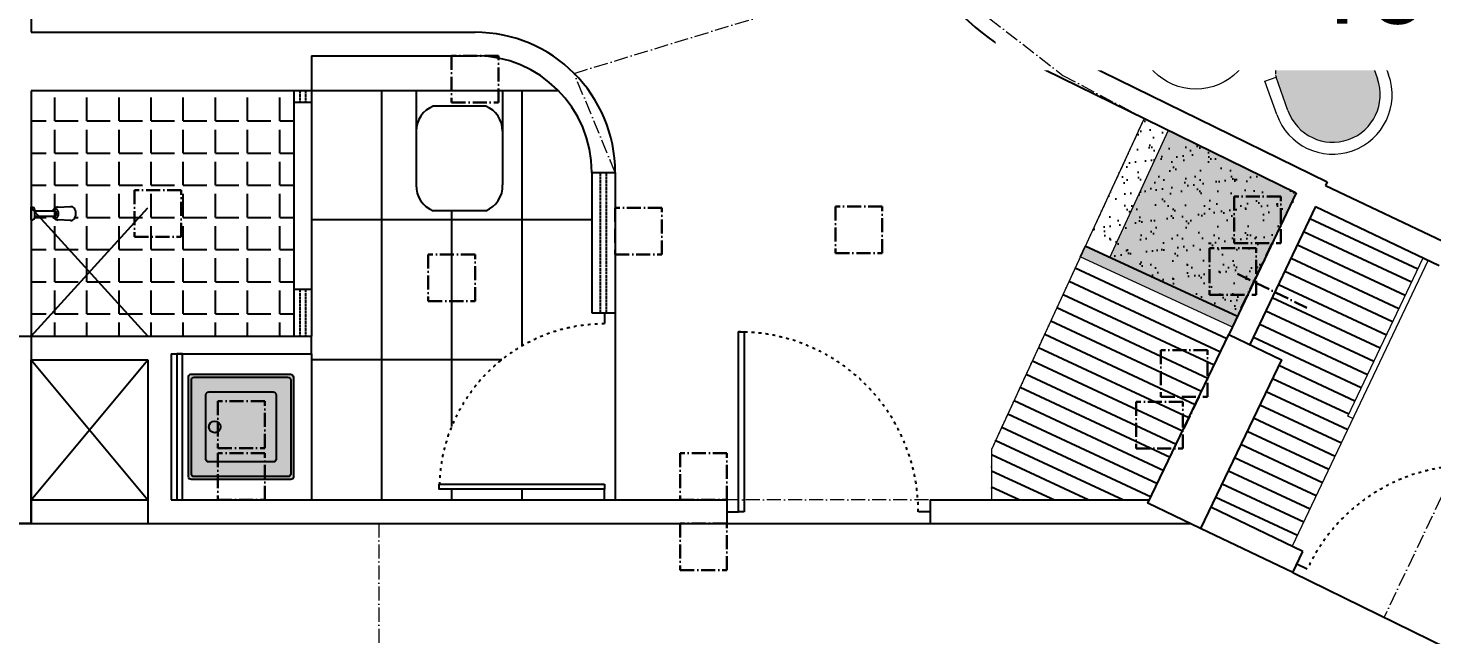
# Model space of a CAD drawing. Header units: millimetres. Extents: x -16811 to 32579, y 147992 to 176118.
# Drawn here: x -2039 to 3968, y 164040 to 166635 of the extents above; entities that cross this region are included whole.
import ezdxf

# ---------------------------------------------------------------- set-up
doc = ezdxf.new("R2010")
doc.units = ezdxf.units.MM
doc.header["$MEASUREMENT"] = 0
for name, pattern in [('ACAD_ISO02W100', [15, 12, -3]), ('ACAD_ISO03W100', [30, 12, -18]), ('ACAD_ISO10W100', [18, 12, -3, 0, -3]), ('HIDDEN2', [0.14, 0.1, -0.04])]:
    doc.linetypes.add(name, pattern=pattern)
doc.layers.add('0[2345]', color=6, linetype='ACAD_ISO10W100', lineweight=30, plot=False)
for name, color, linetype, lineweight in [('Column[12345]', 7, 'Continuous', 25), ('Furniture[2345]', 7, 'Continuous', 20), ('Room.Text[4]', 7, 'Continuous', 20), ('Wall.Furniture[2345]', 7, 'Continuous', 20)]:
    doc.layers.add(name, color=color, linetype=linetype, lineweight=lineweight)
for name, color, linetype in [('Door[12345]', 8, 'Continuous'), ('Door[2345]', 8, 'Continuous'), ('Glass[2345]', 132, 'ACAD_ISO02W100'), ('Hatching[2345]', 7, 'Continuous'), ('Mirror[2345]', 132, 'Continuous'), ('Toilet Accessories[2345]', 7, 'Continuous'), ('Wall.Toilet[2345]', 7, 'Continuous'), ('Wall[12345]', 7, 'Continuous'), ('Wall[2345]', 7, 'Continuous'), ('Window[2345]', 8, 'Continuous')]:
    doc.layers.add(name, color=color, linetype=linetype)
doc.styles.add('RoomInfo', font='stylu.ttf')

msp = doc.modelspace()

# ---------------------------------------------------------------- hatches: boundary and pattern name
at = {"layer": 'Hatching[2345]'}
h = msp.add_hatch(color=254, dxfattribs=at)
h.set_gradient(color1=(249, 237, 210), color2=(245, 227, 183), rotation=180, one_color=1, tint=0.84, name='INVSPHERICAL')
h.paths.add_polyline_path([(3735.1, 166417.7), (3684.1, 166561.2, 0.414214), (3619.2, 166592.1), (3332, 166490, 0.414214), (3301.2, 166425.1), (3352.2, 166281.5, 1)])
at = {"layer": 'Hatching[2345]', "true_color": 0x93b6c2}
h = msp.add_hatch(dxfattribs=at)
h.set_pattern_fill('ANGLE', color=253, scale=500, style=0)
h.set_pattern_definition([(0, (0, 0), (0, 137.5), [100, -37.5]), (90, (0, 0), (-137.5, 8e-15), [100, -37.5])])
h.paths.add_polyline_path([(-901.7, 165316.6), (-901.7, 166367.1), (-2026.7, 166366.7), (-2026.7, 165868.9), (-2023.4, 165868.9, -0.414214), (-2010.7, 165856.2), (-2010.7, 165852.9), (-1935.2, 165852.9), (-1922.4, 165852.9), (-1918, 165846.1), (-1918, 165837.6), (-1922.4, 165830.8), (-1925.8, 165830.8), (-1924.3, 165830.9), (-1922.9, 165831.5), (-1921.7, 165832.4), (-1920.5, 165833.6), (-1919.5, 165835.2), (-1918.8, 165836.9), (-1918.2, 165838.8), (-1918, 165840.8), (-1918, 165842.9), (-1918.2, 165844.9), (-1918.8, 165846.8), (-1919.5, 165848.5), (-1920.5, 165850), (-1921.7, 165851.2), (-1922.9, 165852.1), (-1924.3, 165852.7), (-1925.8, 165852.9), (-1935.2, 165852.9), (-2010.7, 165852.9), (-2010.7, 165827, -0.415263), (-2023.4, 165814.3), (-2026.7, 165814.3), (-2026.7, 165316.6)])
h.paths.add_polyline_path([(-1933.5, 165827.8), (-1936, 165830.8), (-1935.2, 165830.8)], flags=16)
h.paths.add_polyline_path([(-1834.7, 165836.1), (-1837.8, 165825.4), (-1843.6, 165817.1), (-1852, 165811.9), (-1916.2, 165814.8), (-1925.7, 165821.5), (-1924.4, 165821.6), (-1924.5, 165821.8), (-1923.9, 165821.7), (-1921.2, 165821.9), (-1918.6, 165822.8), (-1916.1, 165824.4), (-1913.9, 165826.6), (-1912.1, 165829.4), (-1910.6, 165832.6), (-1909.6, 165836.2), (-1909.1, 165839.9), (-1909.1, 165843.7), (-1909.6, 165847.5), (-1910.6, 165851), (-1912.1, 165854.3), (-1913.9, 165857), (-1916.1, 165859.3), (-1918.6, 165860.9), (-1921.2, 165861.8), (-1923.9, 165862), (-1924.5, 165861.9), (-1920.1, 165866.7), (-1914.3, 165869), (-1852, 165871.7), (-1843.6, 165866.5), (-1837.8, 165858.3), (-1834.7, 165847.6)], flags=16)
edge = h.paths.add_edge_path(flags=16)
edge.add_line((-1924.4, 165861.4), (-1926.5, 165861))
edge.add_line((-1926.5, 165861), (-1929.1, 165859.8))
edge.add_line((-1929.1, 165859.8), (-1931.4, 165857.9))
edge.add_line((-1931.4, 165857.9), (-1933.5, 165855.4))
edge.add_line((-1933.5, 165855.4), (-1935.2, 165852.5))
edge.add_line((-1935.2, 165830.3), (-1933.5, 165827.3))
edge.add_line((-1933.5, 165827.3), (-1931.4, 165824.9))
edge.add_line((-1931.4, 165824.9), (-1929.1, 165823))
edge.add_line((-1929.1, 165823), (-1926.5, 165821.8))
edge.add_line((-1926.5, 165821.8), (-1924.4, 165821.4))
edge.add_line((-2010.7, 165830.3), (-1935.2, 165830.3))
at = {"layer": 'Hatching[2345]'}
h = msp.add_hatch(dxfattribs=at)
h.set_pattern_fill('AR-SAND', color=252, scale=50, style=0)
h.set_pattern_definition([(37.5, (0, 0), (-3.149668, 96.34119), [0, -76, 0, -85, 0, -81.25]), (7.5, (0, 0), (88.48884, 141.1073), [0, -41, 0, -68.5, 0, -26.25]), (327.5, (-61.5, 0), (155.707093, 0.282953), [0, -25, 0, -90, 0, -117.5]), (317.5, (-61.5, 0), (150.30633, 43.88378), [0, -12.5, 0, -59, 0, -67.5])])
h.paths.add_polyline_path([(2736.9, 166248.1), (2484.6, 165701.5), (3135.7, 165400.9), (3393.1, 165927.1)])
h = msp.add_hatch(color=254, dxfattribs=at)
h.set_gradient(color1=(188, 218, 240), centered=1, one_color=1, tint=1, name='INVCURVED')
h.paths.add_polyline_path([(3387.2, 165930), (2841, 166197.2), (2589.7, 165653), (3135.7, 165400.9)])
h = msp.add_hatch(dxfattribs=at)
h.set_pattern_fill('LINE', color=252, scale=500, angle=155, style=0)
h.set_pattern_definition([(155, (-132879.247, 43953.46), (-26.413641, -56.644237), [])])
h.paths.add_polyline_path([(3607.7, 164975.6), (3930.1, 165652.7), (3470.2, 165871.7), (3189.6, 165281.2), (3324.8, 165216.3), (3022, 164585.9), (3370.1, 164418.6), (3630.2, 164964.8)])
h = msp.add_hatch(color=29, dxfattribs=at)
h.set_gradient(color1=(87, 49, 41), color2=(101, 56, 47), rotation=45, one_color=1, tint=0.29, name='SPHERICAL')
h.paths.add_polyline_path([(2484.6, 165701.5), (2463.6, 165656.1), (3114.3, 165355.7), (3135.7, 165400.9)])
h = msp.add_hatch(dxfattribs=at)
h.set_pattern_fill('LINE', color=252, scale=500, angle=155, style=0)
h.paths.add_polyline_path([(3099.5, 165324.5), (3099.5, 165324.6), (3099.5, 165324.6), (3114.3, 165355.7), (2463.6, 165656.1), (2083.7, 164833.2), (2083.7, 164616.6), (2759.4, 164616.6)])
at = {"layer": 'Hatching[2345]', "ltscale": 100}
h = msp.add_hatch(color=256, dxfattribs=at)
h.set_gradient(color1=(222, 236, 247), one_color=1, tint=1, name='SPHERICAL')
edge = h.paths.add_edge_path()
edge.add_arc((-1340.4, 164716.6), 12.5, 180.07509, 269.9999, ccw=False)
edge.add_line((-1353, 164716.6), (-1353, 165144.2))
edge.add_arc((-1342.8, 165144.2), 10.2, 76.93758, 180.00009, ccw=False)
edge.add_line((-1340.5, 165154.1), (-916.4, 165154.1))
edge.add_arc((-916.4, 165140.6), 13.5, 4.31078, 90.00062, ccw=False)
edge.add_line((-903, 165141.6), (-903, 164716.6))
edge.add_arc((-915.5, 164716.6), 12.5, 269.9942, 359.99992, ccw=False)
edge.add_arc((-1131.7, -1973141.4), 2137845.5, 89.994205, 90.0055948)

# ---------------------------------------------------------------- linework, layer by layer
at = {"layer": '0[2345]', "ltscale": 5}
for p, q in [((3284.9, 165714.4), (3216.6, 165571.3)), ((3433.3, 165438.1), (3116.6, 165593.4)), ((3216.6, 165571.3), (3145.7, 165425)), ((2971, 165057.7), (2902.7, 164914.6))]:
    msp.add_line(p, q, dxfattribs=at)
at = {"layer": '0[2345]', "lineweight": 5, "ltscale": 5}
for p, q in [((4434.9, 165522.7), (3763.2, 164115.1)), ((951.2, 164516.6), (-2026.7, 164516.6)), ((-537.7, 164516.6), (-537.7, 163316.6))]:
    msp.add_line(p, q, dxfattribs=at)
at = {"layer": '0[2345]', "ltscale": 5}
for points in [[(-226.7, 166316.6), (-26.7, 166316.6), (-26.7, 166516.6), (-226.7, 166516.6)], [(-1583.9, 165741.6), (-1383.9, 165741.6), (-1383.9, 165941.6), (-1583.9, 165941.6)], [(473.3, 165666.6), (673.3, 165666.6), (673.3, 165866.6), (473.3, 165866.6)], [(1415.8, 165671.6), (1615.8, 165671.6), (1615.8, 165871.6), (1415.8, 165871.6)], [(3121.6, 165714.4), (3321.6, 165714.4), (3321.6, 165914.4), (3121.6, 165914.4)], [(3016.6, 165493.4), (3216.6, 165493.4), (3216.6, 165693.4), (3016.6, 165693.4)], [(-326.7, 165466.6), (-126.7, 165466.6), (-126.7, 165666.6), (-326.7, 165666.6)], [(2807.7, 165057.7), (3007.7, 165057.7), (3007.7, 165257.7), (2807.7, 165257.7)], [(-1226.7, 164838.8), (-1026.7, 164838.8), (-1026.7, 165038.8), (-1226.7, 165038.8)], [(2702.7, 164836.7), (2902.7, 164836.7), (2902.7, 165036.7), (2702.7, 165036.7)], [(-1226.7, 164616.6), (-1026.7, 164616.6), (-1026.7, 164816.6), (-1226.7, 164816.6)], [(751.2, 164616.6), (951.2, 164616.6), (951.2, 164816.6), (751.2, 164816.6)], [(751.1, 164316.6), (951.1, 164316.6), (951.1, 164516.6), (751.1, 164516.6)]]:
    msp.add_lwpolyline(points, close=True, dxfattribs=at)
at = {"layer": 'Column[12345]'}
for points in [[(3099.5, 165324.5), (3324.8, 165216.3), (2978.4, 164495.2), (2753.1, 164603.4)], [(3099.5, 165324.5), (3324.8, 165216.3), (2978.4, 164495.2), (2753.1, 164603.4)], [(-2276.7, 165316.6), (-2026.7, 165316.6), (-2026.7, 164516.6), (-2276.7, 164516.6)]]:
    msp.add_lwpolyline(points, close=True, dxfattribs=at)
at = {"layer": 'Door[12345]', "color": 8}
for p, q in [((-2026.7, 164616.6), (-1526.7, 164616.6)), ((-2026.7, 164516.6), (-1526.7, 164516.6))]:
    msp.add_line(p, q, dxfattribs=at)
at = {"layer": 'Door[2345]', "color": 8}
for p, q in [((-901.7, 166316.6), (-901.7, 165516.6)), ((-826.7, 166316.6), (-826.7, 165516.6)), ((427.4, 165416.6), (427.4, 165370.6)), ((473.3, 165416.6), (473.3, 164616.6)), ((427.4, 164616.6), (427.4, 164662.6)), ((951.2, 164566.6), (1001.2, 164566.6)), ((1821.2, 164566.6), (1771.2, 164566.6)), ((951.2, 164516.6), (1821.2, 164516.6)), ((3372.8, 164306.9), (4153.7, 163923.4)), ((3390, 164343.1), (3434.4, 164322.2))]:
    msp.add_line(p, q, dxfattribs=at)
for points in [[(1024.7, 164566.6), (1001.2, 164566.6), (1001.2, 165335.4), (1024.7, 165335.4)], [(427.4, 164684.2), (427.4, 164662.6), (-279.6, 164662.6), (-279.6, 164684.2)]]:
    msp.add_lwpolyline(points, close=True, dxfattribs=at)
at = {"layer": 'Door[2345]', "color": 8, "linetype": 'ACAD_ISO03W100'}
for centre, radius, start, end in [((427.4, 164662.6), 706.9, 90, 180), ((1001.2, 164566.6), 768.8, 0, 90), ((4128.4, 164000.7), 763.6, 65.13961, 155.13961)]:
    msp.add_arc(centre, radius, start, end, dxfattribs=at)
at = {"layer": 'Furniture[2345]', "color": 252, "linetype": 'HIDDEN2', "ltscale": 5}
msp.add_line((3332, 166490), (3619.2, 166592.1), dxfattribs=at)
at = {"layer": 'Furniture[2345]'}
for p, q in [((3684.1, 166561.2), (3732, 166578.3)), ((3684.1, 166561.2), (3735.1, 166417.7)), ((3732, 166578.3), (3783, 166434.7)), ((3253.3, 166408.1), (3301.2, 166425.1)), ((3304.4, 166264.5), (3253.3, 166408.1)), ((3352.2, 166281.5), (3301.2, 166425.1)), ((2463.6, 165656.1), (2484.6, 165701.5)), ((3607.7, 164975.6), (3930.1, 165652.7)), ((3630.2, 164964.8), (3607.7, 164975.6))]:
    msp.add_line(p, q, dxfattribs=at)
at = {"layer": 'Furniture[2345]', "color": 132}
msp.add_line((2589.7, 165653), (2841.2, 166197.7), dxfattribs=at)
at = {"layer": 'Furniture[2345]', "color": 7}
msp.add_line((3114.3, 165355.7), (2463.6, 165656.1), dxfattribs=at)
at = {"layer": 'Furniture[2345]'}
msp.add_circle((2958.1, 166628), 254, dxfattribs=at)
at = {"layer": 'Furniture[2345]', "color": 252, "linetype": 'HIDDEN2', "ltscale": 5}
for centre, start, end in [((3636.2, 166544.2), 19.57179, 109.57179), ((3349, 166442.1), 109.57179, 199.57179)]:
    msp.add_arc(centre, 50.8, start, end, dxfattribs=at)
at = {"layer": 'Furniture[2345]'}
for radius in [254, 203.2]:
    msp.add_arc((3543.7, 166349.6), radius, 199.57179, 19.57179, dxfattribs=at)
at = {"layer": 'Glass[2345]'}
for p, q in [((-876.7, 166366.7), (-876.7, 166316.6)), ((-851.7, 166366.7), (-851.7, 166316.6)), ((410.8, 165416.6), (410.8, 166016.6)), ((435.8, 165416.6), (435.8, 166016.6)), ((-876.7, 165516.6), (-876.7, 165316.6)), ((-851.7, 165516.6), (-851.7, 165316.6))]:
    msp.add_line(p, q, dxfattribs=at)
at = {"layer": 'Hatching[2345]', "color": 252, "true_color": 0x84899a}
for p, q in [((-526.7, 166366.7), (-526.7, 164616.7)), ((73.3, 166366.6), (73.3, 165274.5)), ((-826.7, 165816.7), (373.3, 165816.7)), ((-226.7, 165853.5), (-226.7, 164930.9)), ((-826.7, 165216.7), (-11.7, 165216.7)), ((-226.7, 164662.6), (-226.7, 164616.7)), ((73.3, 164662.6), (73.3, 164616.7))]:
    msp.add_line(p, q, dxfattribs=at)
at = {"layer": 'Hatching[2345]', "color": 29}
msp.add_line((3135.7, 165400.9), (2484.6, 165701.5), dxfattribs=at)
at = {"layer": 'Mirror[2345]'}
msp.add_lwpolyline([(-1378.4, 164616.6), (-1378.4, 165241.6), (-1402.5, 165241.6), (-1402.5, 164616.6)], dxfattribs=at)
at = {"layer": 'Toilet Accessories[2345]'}
for p, q in [((230.3, 166366.7), (-826.7, 166366.7)), ((-378.2, 166366.6), (-378.2, 165963.9)), ((-8.5, 166366.6), (-8.5, 165963.9)), ((-80.9, 166300.1), (-305.8, 166300.1)), ((-81, 165853.5), (-305.8, 165853.5))]:
    msp.add_line(p, q, dxfattribs=at)
at = {"layer": 'Toilet Accessories[2345]', "color": 7}
for p, q in [((-2026.7, 165814.3), (-2026.7, 165869)), ((-2023.4, 165869), (-2026.7, 165869)), ((-1911.9, 165868.6), (-1856, 165871.1)), ((-2023.4, 165814.3), (-2026.7, 165814.3)), ((-2010.7, 165852.5), (-2010.7, 165856.3)), ((-2010.7, 165830.3), (-2010.7, 165852.5)), ((-2010.7, 165852.5), (-1935.2, 165852.5)), ((-2010.7, 165827), (-2010.7, 165830.3)), ((-2010.7, 165830.3), (-1935.2, 165830.3)), ((-1935.2, 165852.5), (-1925.8, 165852.5)), ((-1935.2, 165830.3), (-1925.8, 165830.3)), ((-1856, 165811.7), (-1911.9, 165814.1))]:
    msp.add_line(p, q, dxfattribs=at)
for points in [[(-1911.4, 165868.6), (-1914.9, 165868.3), (-1918.4, 165866.9), (-1921.6, 165864.6), (-1924.4, 165861.5)], [(-1857.4, 165811.7), (-1853.3, 165811.9), (-1849.3, 165813.2), (-1845.5, 165815.5), (-1842.1, 165818.8), (-1839.3, 165822.9), (-1837, 165827.7), (-1835.5, 165832.9), (-1834.7, 165838.5), (-1834.7, 165844.2), (-1835.5, 165849.8), (-1837, 165855.1), (-1839.3, 165859.9), (-1842.1, 165864), (-1845.5, 165867.3), (-1849.3, 165869.6), (-1853.3, 165870.9), (-1857.4, 165871)], [(-1924.4, 165861.4), (-1926.5, 165861), (-1929.1, 165859.8), (-1931.4, 165857.9), (-1933.5, 165855.4), (-1935.2, 165852.5)], [(-1935.2, 165830.3), (-1933.5, 165827.3), (-1931.4, 165824.9), (-1929.1, 165823), (-1926.5, 165821.8), (-1924.4, 165821.4)], [(-1925.8, 165830.3), (-1924.3, 165830.5), (-1923, 165831.1), (-1921.7, 165832), (-1920.5, 165833.2), (-1919.5, 165834.7), (-1918.8, 165836.5), (-1918.3, 165838.4), (-1918, 165840.4), (-1918, 165842.4), (-1918.3, 165844.4), (-1918.8, 165846.3), (-1919.5, 165848.1), (-1920.5, 165849.6), (-1921.7, 165850.8), (-1923, 165851.7), (-1924.3, 165852.3), (-1925.8, 165852.5)], [(-1924.4, 165821.4), (-1923.9, 165821.2), (-1921.2, 165821.4), (-1918.6, 165822.4), (-1916.1, 165824), (-1913.9, 165826.2), (-1912.1, 165829), (-1910.6, 165832.2), (-1909.6, 165835.7), (-1909.1, 165839.5), (-1909.1, 165843.3), (-1909.6, 165847), (-1910.6, 165850.6), (-1912.1, 165853.8), (-1913.9, 165856.6), (-1916.1, 165858.8), (-1918.6, 165860.4), (-1921.2, 165861.3), (-1923.9, 165861.5), (-1924.4, 165861.4)], [(-1924.4, 165821.3), (-1921.6, 165818.1), (-1918.4, 165815.8), (-1914.9, 165814.5), (-1911.4, 165814.1)]]:
    msp.add_lwpolyline(points, dxfattribs=at)
at = {"layer": 'Toilet Accessories[2345]'}
for points in [[(-1340.4, 164704.1, -0.413829), (-1353, 164716.6), (-1353, 165144.2, -0.482679), (-1340.5, 165154.1), (-916.4, 165154.1, -0.392348), (-903, 165141.6), (-903, 164716.6, -0.414243), (-915.5, 164704.1, 0.00005)], [(-1327.9, 164716.6, -0.408107), (-1340.5, 164728.9), (-1340.5, 165129.4, -0.408552), (-1328.5, 165141.6), (-928.8, 165141.6, -0.39363), (-915.5, 165129.3), (-915.5, 164729, -0.41091), (-927.7, 164716.6)], [(-1265.5, 164779.1, -0.412985), (-1278, 164791.5), (-1278, 165066.8, -0.414214), (-1265.6, 165079.1), (-990.3, 165079.1, -0.415534), (-978, 165066.7), (-978, 164791.5, -0.414217), (-990.3, 164779.1)]]:
    msp.add_lwpolyline(points, format="xyb", close=True, dxfattribs=at)
msp.add_circle((-1240.5, 164929.1), 24.8, dxfattribs=at)
at = {"layer": 'Toilet Accessories[2345]', "color": 7}
for centre, start, end in [((-2023.4, 165856.3), 0, 90), ((-2023.4, 165827), 270, 0)]:
    msp.add_arc(centre, 12.7, start, end, dxfattribs=at)
at = {"layer": 'Toilet Accessories[2345]'}
for centre, major_axis, start_param, end_param in [((-264.9, 166194.5), (-80.1, -80.1), 4.296438, 5.500749), ((-121.8, 166194.5), (80.1, -80.1), 0.782069, 1.986724), ((-265, 165959.2), (-80.1, -80.1), 5.456036, 6.699453), ((-121.7, 165959.2), (80.1, -80.1), -0.416268, 0.827149)]:
    msp.add_ellipse(centre, major_axis=major_axis, ratio=1, start_param=start_param, end_param=end_param, dxfattribs=at)
at = {"layer": 'Wall.Furniture[2345]', "color": 7}
for p, q in [((2736.9, 166248.1), (2083.7, 164833.2)), ((3952.7, 165641.9), (3370.1, 164418.6)), ((2083.7, 164833.2), (2083.7, 164616.7))]:
    msp.add_line(p, q, dxfattribs=at)
at = {"layer": 'Wall.Toilet[2345]', "color": 7}
msp.add_line((-826.7, 165241.6), (-826.7, 164616.6), dxfattribs=at)
at = {"layer": 'Wall[12345]'}
for p, q in [((-2026.7, 165866.6), (-1526.7, 165316.6)), ((-2026.7, 165316.6), (-1526.7, 165866.6)), ((-2026.7, 165216.6), (-1526.7, 164616.6)), ((-2026.7, 164616.6), (-1526.7, 165216.6)), ((-2026.7, 165216.6), (-1526.7, 165216.6)), ((-2026.7, 164516.6), (-2026.7, 165216.6)), ((-1526.7, 165216.6), (-1526.7, 164516.6)), ((-2723.4, 164516.6), (-2026.7, 164516.6))]:
    msp.add_line(p, q, dxfattribs=at)
at = {"layer": 'Wall[2345]'}
for p, q in [((-2026.7, 168576.6), (-2026.7, 166616.6)), ((-2026.7, 166616.6), (-126.7, 166616.6)), ((2284.3, 166580.8), (3519.9, 165976.4)), ((-826.7, 166516.6), (-126.7, 166516.6)), ((-826.7, 166516.6), (-826.7, 166366.7)), ((2240.4, 166491), (3387.2, 165930)), ((-2026.7, 166366.7), (-2026.7, 165316.6)), ((-826.7, 166366.7), (-2026.7, 166366.7)), ((373.3, 166016.6), (473.3, 166016.6)), ((3387.2, 165930), (3099.5, 165324.6)), ((3519.9, 165976.4), (3513.1, 165962)), ((3513.1, 165962), (4042.3, 165710)), ((3470.2, 165871.7), (3189.6, 165281.2)), ((3470.2, 165871.7), (3999.2, 165619.8)), ((-2026.7, 165316.6), (-826.7, 165316.6)), ((-826.7, 165241.6), (-826.7, 165316.6)), ((-1426.7, 165241.6), (-826.7, 165241.6)), ((-1426.7, 165241.6), (-1426.7, 164616.6)), ((-1426.7, 164616.6), (951.2, 164616.6)), ((951.2, 164616.6), (951.2, 164516.6)), ((1821.2, 164616.6), (2759.4, 164616.6)), ((1821.2, 164616.6), (1821.2, 164516.6)), ((3415.6, 164396.8), (3022, 164585.9)), ((-1526.7, 164516.6), (951.2, 164516.6)), ((1821.2, 164516.6), (2933.9, 164516.6)), ((3372.8, 164306.9), (2978.4, 164495.2)), ((3372.8, 164306.9), (3415.6, 164396.8))]:
    msp.add_line(p, q, dxfattribs=at)
for centre, radius, start, end in [((2723.7, 167479.1), 1100, 180, 243.93208), ((2723.7, 167479.1), 1000, 180, 243.93208), ((-126.7, 166016.6), 600, 0, 90), ((-126.7, 166016.6), 500, 0, 90)]:
    msp.add_arc(centre, radius, start, end, dxfattribs=at)
at = {"layer": 'Window[2345]'}
for p, q in [((-901.7, 166366.7), (-901.7, 166316.6)), ((-826.7, 166366.7), (-826.7, 166316.6)), ((-826.7, 166316.6), (-901.7, 166316.6)), ((373.3, 166016.6), (373.3, 165516.6)), ((373.3, 166016.6), (373.3, 165416.6)), ((473.3, 166016.6), (473.3, 165516.6)), ((473.3, 166016.6), (473.3, 165416.6)), ((-826.7, 165516.6), (-901.7, 165516.6)), ((-901.7, 165516.6), (-901.7, 165316.6)), ((-826.7, 165516.6), (-826.7, 165316.6)), ((373.3, 165416.6), (473.3, 165416.6))]:
    msp.add_line(p, q, dxfattribs=at)

# ---------------------------------------------------------------- next in the draw order: texts
at = {"layer": 'Room.Text[4]', "insert": (4268.3, 167720.7), "char_height": 400, "width": 1966.667, "attachment_point": 3, "style": 'RoomInfo', "bg_fill": 2}
msp.add_mtext('{\\C1;ROOM  401}', dxfattribs=at)

# ---------------------------------------------------------------- next in the draw order: linework, layer by layer
at = {"layer": '0[2345]', "lineweight": 5, "ltscale": 5}
msp.add_lwpolyline([(297.6, 166440.9), (1790.5, 166896.8), (2389, 166432.3), (2736.9, 166248.1), (2083.7, 164833.2), (2083.7, 164616.7), (473.3, 164616.6), (473.3, 166016.6), (297.6, 166440.9)], close=True, dxfattribs=at)

doc.saveas('drawing.dxf')
